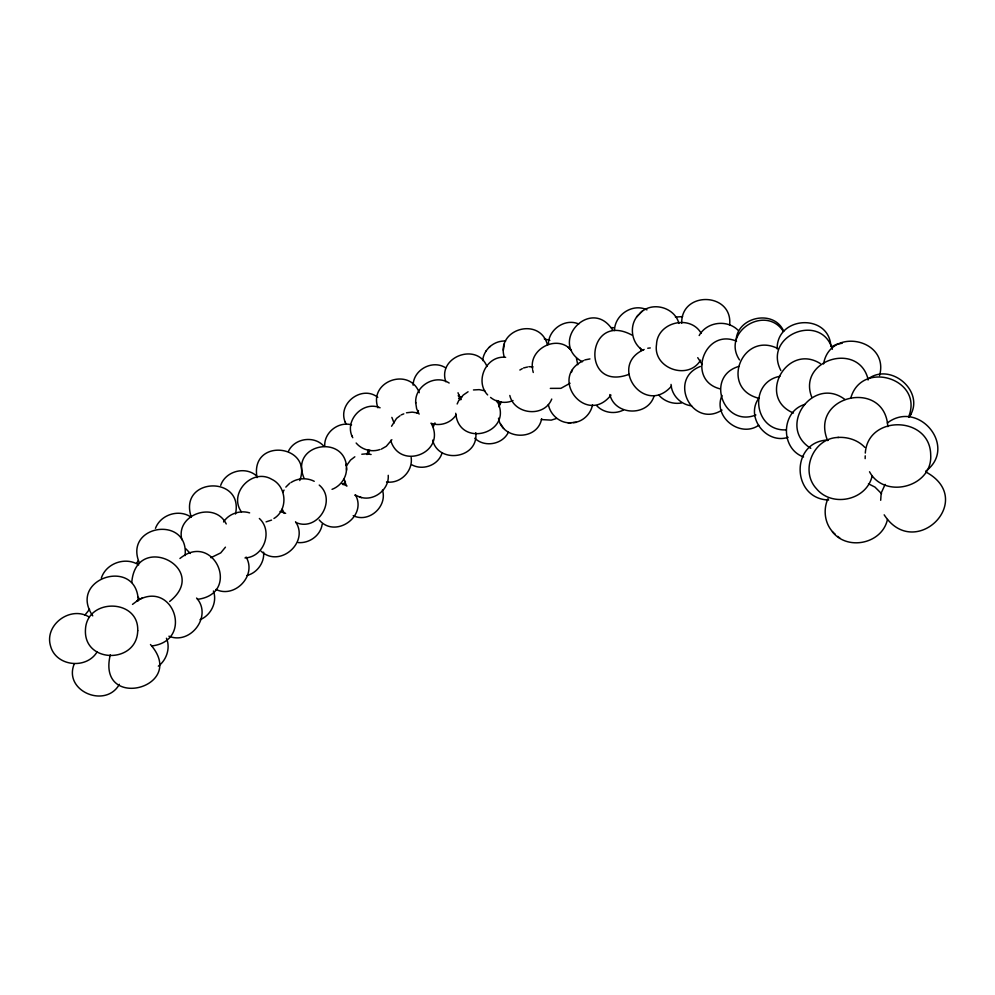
<?xml version="1.0" encoding="UTF-8"?>
<svg xmlns="http://www.w3.org/2000/svg" width="995" height="995" viewBox="0 0 995 995"><rect width="100%" height="100%" fill="white"/><g stroke="black" fill="none" stroke-linecap="round" stroke-linejoin="round"><path stroke-width="1.49" d="M681.699 323.263C680.928 290.478 733.253 292.207 729.621 325.141M865.152 458.62L865.227 455.847M887.826 426.619C884.903 378.1 808.873 395.338 827.629 440.623M880.687 500.286L881.184 493.072L885.115 484.403M548.394 344.481C548.22 329.693 565.036 317.865 578.742 324.009M324.731 445.934C324.084 432.39 338.611 421.109 351.558 424.853M475.759 432.676C478.869 458.72 438.335 464.354 432.651 440.138M736.101 341.409C736.014 316.833 774.01 308.624 783.712 331.273M131.763 582.461C135.992 530.77 211.238 568.332 169.648 601.465M185.095 555.583C189.187 514.788 123.119 524.85 139.387 562.996M865.302 453.073C867.864 414.355 930.076 415.798 930.698 454.765C932.85 487.015 884.53 499.751 869.518 471.754M614.5 330.564C614.599 314.917 632.671 302.803 646.949 309.868M413.124 385.177C413.398 369.667 432.564 359.307 445.685 367.851M415.748 403.074C414.293 386.271 434.914 373.672 449.155 383.025M777.145 348.922C776.647 315.626 829.457 313.126 830.862 346.534M322.181 524.265C320.626 535.472 309.308 543.556 298.189 542.573M504.216 356.857C495.908 328.897 539.837 316.398 547.399 344.656M346.422 467.737C347.155 477.015 340.663 486.182 332.031 489.329M504.39 343.785L503.346 350.178M482.687 360.588C483.582 349.369 494.44 340.29 505.634 341.074M592.522 404.754C590.93 413.995 582.597 422.091 573.12 422.589M367.031 454.553L368.287 449.665M235.467 514.029C244.173 474.951 177.956 477.252 191.276 517.064M823.561 363.959C829.905 326.584 889.791 338.673 879.555 375.563M110.283 654.872C96.503 711.624 188.664 687.931 150.481 644.524M722.022 395.463C712.47 416.718 740.131 438.36 758.787 425.226M908.97 417.34C926.83 392.552 890.513 360.874 867.317 379.543M74.351 663.69C62.735 690.804 105.507 709.112 119.363 684.324M850.725 398.298C861.297 359.307 924.156 378.784 908.597 416.917M442.128 452.713C438.671 465.138 422.95 470.909 411.83 464.802M828.027 498.669C822.492 510.398 825.042 525.92 835.215 534.24M368.337 454.13L369.767 450.076M872.205 475.697C866.919 500.323 832.118 507.898 816.373 488.62C799.545 470.411 813.699 437.564 838.598 437.452M887.453 519.49C882.204 543.656 847.715 551.18 832.392 531.827M541.653 418.659C537.536 441.432 502.015 440.138 498.507 418.186M583.717 360.526C547.698 376.943 585.993 426.78 610.98 395.114M391.57 426.246L396.545 418.397L399.99 415.798M571.366 372.428L572.473 369.792M433.285 426.855L434.952 422.887M551.74 399.07C544.315 417.813 514.228 414.728 509.813 395.475M299.769 480.548C313.301 444.143 249.658 437.253 257.033 477.625M457.153 403.982L458.906 400.201M101.316 578.157C106.079 563.145 125.544 556.416 138.678 564.886M498.881 406.806L501.256 401.793M220.703 485.349C225.554 471.008 245.678 465.797 256.747 476.083M654.038 396.209C647.422 416.868 614.786 415.562 609.835 394.542M288.376 451.419C294.433 438.049 314.619 435.201 324.047 446.444M638.827 314.569C628.629 324.333 630.905 342.964 642.869 350.315M282.742 492.413L284.048 490.087M508.408 432.178C502.599 444.566 484.503 447.725 474.802 438.235M155.469 528.32C160.618 514.626 178.777 508.831 190.853 516.99M391.868 439.703L386.321 446.282L381.309 449.155M699.174 335.526C706.674 321.808 727.134 319.159 738.091 330.278M909.903 415.848L911.184 413.82M346.26 466.033L350.526 460.088L354.829 456.792M136.638 563.182L138.342 560.583M416.893 412.962L418.472 410.562M456.232 414.679C451.22 422.95 439.914 426.743 430.935 423.186M700.592 360.115C688.403 380.961 652.633 368.399 656.526 344.407C657.309 322.206 690.244 314.047 701.176 333.337M758.998 397.975C744.857 416.83 766.299 444.665 788.127 437.303M84.749 615.258L89.575 609.313M97.149 651.8C86.59 669.71 55.819 666.538 50.509 645.879C44.29 624.823 70.222 605.731 88.742 616.788M343.051 484.689L345.439 481.443M223.564 521.952C228.912 513.582 240.23 509.937 249.621 512.873M225.442 547.163L220.728 552.897L210.878 557.71M459.603 399.343L463.334 394.99L468.06 391.781M485.697 351.471L486.294 350.775M489.304 347.243L489.988 346.459M671.488 386.135C644.636 416.917 607.273 365.538 644.163 349.481M132.497 604.388L137.807 600.42M639.499 313.91C650.78 300.764 674.635 306.783 678.926 323.425M636.526 316.945L642.223 311.099M285.826 487.102L289.794 483.184M179.933 558.494C213.813 530.783 241.76 593.617 197.507 599.351M570.073 383.237L560.919 388.336L550.334 388.373M925.686 471.207C958.173 447.203 918.634 399.032 887.304 422.987M158.329 666.165C166.65 659.983 170.605 647.932 166.439 638.243M273.936 518.507C288.289 509.888 286.821 486.443 271.797 479.316C252.245 467.687 228.116 493.495 241.412 511.878M722.009 410.089C692.309 428.882 667.322 379.17 700.368 366.446M136.688 601.055C173.03 578.605 194.585 640.83 151.762 645.954M139.051 599.711L142.26 597.895M519.863 370.028L522.288 368.66M291.013 482.513C297.853 478.023 306.933 477.55 314.233 481.294M629.101 374.307C579.986 392.814 586.154 310.129 632.111 335.178M831.783 346.633L836.322 344.432L842.23 343.213M200.02 619.723C210.853 615.42 217.544 602.149 213.415 590.993M512.997 400.537C505.808 403.87 496.617 402.478 490.56 397.428M623.392 410.077C614.761 414.455 603.418 412.888 596.739 405.699M401.134 414.927L403.808 413.858M804.88 404.38C780.826 411.408 780.217 448.733 803.562 456.954M738.725 366.446C704.734 376.458 723.601 427.962 755.901 414.965M266.088 521.853L271.573 520.087M556.404 418.522L551.23 420.126L541.317 419.567M379.903 449.529C371.632 452.489 361.77 449.74 356.148 443.011M246.996 575.433C257.058 573.033 264.658 562.523 263.613 552.188M523.494 367.976L527.549 367.006M779.931 376.297C747.954 382.254 753.688 431.432 786.013 429.877M584.861 359.904L589.948 358.921M244.981 557.934C264.011 557.188 273.277 531.168 259.359 518.482M675.406 317.069L682.582 316.609M647.745 348.238L650.282 347.939M406.482 412.788L412.204 412.129L417.912 412.987M361.819 454.242L367.167 453.745L371.098 454.504M548.369 404.53C550.235 414.977 560.421 423.82 571.217 422.713M568.157 422.95L576.204 422.34M681.413 402.987C673.167 404.418 664.598 401.532 658.976 395.301M505.647 357.304C486.033 355.153 474.491 381.359 487.649 394.928M473.471 389.953L479.192 389.63L484.826 390.824M828.238 440.014C790.08 440.996 791.323 499.08 828.661 500M386.533 481.941C400.288 484.105 413.248 471.145 411.146 457.401M611.204 327.641L614.151 327.716M837.84 437.439C847.728 436.805 857.939 440.051 864.817 447.364M528.892 366.695L533.084 366.881M359.419 496.853C373.088 502.164 389.356 489.938 388.237 475.324M691.612 405.823C680.891 404.716 671.6 395.276 671.053 384.418M544.302 338.86L549.849 340.365M296.062 522.574C317.902 531.964 337.081 499.938 319.233 485.075M461.779 397.192L458.148 395.799M280.03 511.467L285.64 513.321M168.914 636.203C190.692 645.233 212.594 615.83 196.587 598.045M720.181 388.883C685.854 380.289 704.472 327.43 736.549 341.21M759.135 398.348C719.111 388.759 741.984 330.402 778.028 348.636M380.078 407.788C363.648 400.637 345.091 419.181 351.795 435.71M341.894 483.607L347.056 485.995M353.213 515.646C368.822 523.382 387.677 506.505 382.441 490.075M356.421 495.659L354.842 495.05L361.434 497.649M793.475 413.012C756.362 397.664 786.908 342.491 820.328 363.585M215.927 589.426C234.845 598.754 257.046 575.396 246.101 557.051M458.583 398.435L461.158 399.567M571.441 350.402C557.797 333.934 528.718 348.536 532.586 369.12M868.461 483.819L874.941 487.077L881.595 493.707M926.32 472.227C977.003 500.162 914.728 561.901 884.169 514.825M496.878 401.756L500.485 403.634M582.299 361.782C547.772 342.504 591.055 295.95 612.621 330.029M377.777 397.353C362.043 384.729 337.454 403.361 345.141 421.992M261.138 551.242C279.67 568.419 309.656 542.263 295.527 521.741M844.867 399.43C812.952 375.239 776.349 427.104 810.788 448.322M190.381 553.481L185.667 548.643M837.778 536.367L839.929 538.196M319.196 519.962C335.166 538.78 367.068 516.716 355.663 495.286M568.17 347.218L570.657 349.643M137.957 597.211L139.835 599.127M702.259 364.568L697.744 357.665M783.388 331.422C765.578 303.948 721.089 332.181 739.496 359.916M92.759 615.868C67.113 578.58 137.173 556.242 138.255 600.868M500.46 423.771L503.632 428.397M459.416 396.619L460.847 398.759M226.226 523.955C215.019 500.759 175.219 514.315 181.886 539.763M419.131 414.131L416.631 408.709L415.624 402.179M431.494 423.858C446.469 452.837 399.803 471.045 390.662 440.35M284.371 513.408L282.17 509.129M486.953 366.508C477.326 341.981 437.228 356.77 445.81 381.769M496.729 400.4C515.012 432.8 458.981 449.404 455.722 413.273M391.856 417.378L394.057 422.999M344.991 421.693L346.086 423.957M351.645 435.4L352.765 437.713M458.011 392.751L458.919 395.09M304.022 478.097C288.948 442.962 347.877 433.211 346.583 470.15M346.26 485.585L344.158 479.117M419.268 392.702C409.617 366.682 368.299 381.172 377.938 407.788M499.478 403.92L498.657 400.836M780.839 370.488C762.518 335.514 821.236 311.709 832.405 349.245M811.895 397.49C796.634 359.916 859.282 340.526 868.225 379.903M576.441 358.275L577.759 364.73M532.711 370.264L533.27 372.478M458.882 394.891L459.951 399.903M640.432 348.188L640.942 350.713M346.185 464.167L346.285 465.623M137.72 630.693C136.962 664.299 83.008 663.59 85.483 629.226C87.05 597.796 139.026 598.555 137.72 630.693"/></g></svg>
